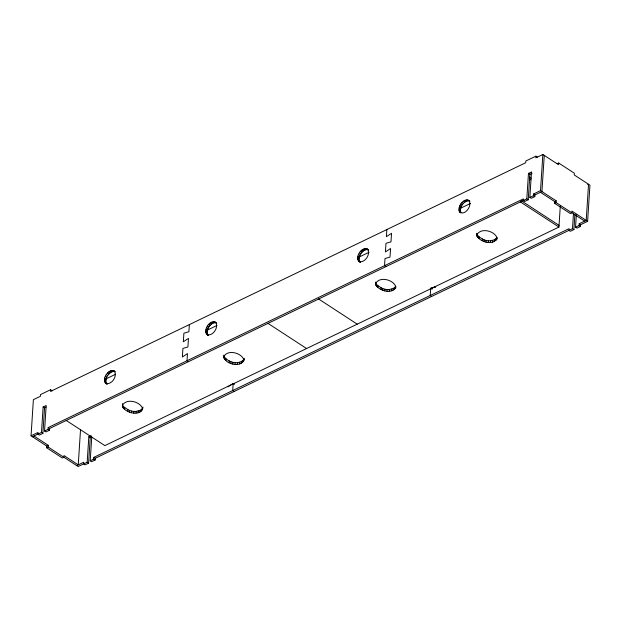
<?xml version="1.0" encoding="UTF-8"?>
<svg xmlns="http://www.w3.org/2000/svg" width="621" height="621" viewBox="0 0 621 621"><rect width="100%" height="100%" fill="white"/><g stroke="black" fill="none" stroke-linecap="round" stroke-linejoin="round"><path stroke-width="0.93" d="M80.528 429.67L78.254 464.873L63.979 455.558L63.862 457.273L48.174 447.042L48.283 445.327L46.761 446.064L31.05 435.818L33.387 399.668L40.396 396.291L40.505 394.583L50.635 389.709L52.024 390.951M46.07 407.143L44.549 407.873L42.903 433.373L39.356 435.08L37.943 434.157L38.052 432.449L31.05 435.818M37.943 434.157L41.491 432.449L43.136 406.957L46.179 405.49L44.526 430.99L45.938 431.913L49.486 430.206L49.595 428.49L48.182 427.574L48.073 429.282L44.526 430.99M63.862 457.273L62.348 458.003L46.653 447.772L46.761 446.064M50.635 389.709L50.518 391.416L525.715 162.725L525.832 161.01L535.954 156.135L537.367 157.059M91.753 436.928L90.239 437.658L88.586 463.157L87.173 462.234L88.826 436.742L91.101 435.647M90.216 460.774L93.755 459.066L93.872 457.359L95.285 458.275L95.168 459.99L91.629 461.698L90.216 460.774L91.737 437.168M122.531 406.926L122.43 403.929L122.531 406.926C126.203 413.439 141.735 416.893 142.838 407.097L142.356 410.046M123.315 408.152L123.424 406.445L122.64 405.21M124.627 409.247L124.736 407.539L123.424 406.445M127.763 411.296L127.872 409.581L124.736 407.539M129.502 412.189L129.61 410.473L127.872 409.581M131.551 412.81L131.66 411.094L129.61 410.473M133.779 413.12L133.888 411.405L131.66 411.094M136.022 413.097L136.131 411.381L140.09 410.372L142.465 408.339M138.141 412.748L138.25 411.032M139.973 412.088L140.09 410.372M141.417 411.164L141.526 409.456M189.358 324.597L188.9 331.73L183.894 333.213L183.342 341.775L188.466 338.391L187.915 346.953L182.908 348.435L182.357 356.997L187.48 353.613L187.022 360.747L188.435 361.663M243.634 361.298L244.123 358.348C243.215 368.882 222.916 364.55 223.707 355.181M223.808 358.177L223.917 356.462C228.031 362.299 238.41 365.451 243.743 359.59M224.6 359.404L224.709 357.696M225.904 360.506L226.013 358.791M229.04 362.548L229.157 360.84M230.779 363.44L230.896 361.725M232.836 364.061L232.945 362.346M234.583 384.314L233.17 383.398L232.712 390.531L234.117 391.447M235.056 364.372L235.165 362.656M237.307 364.348L237.416 362.633M239.419 363.999L239.527 362.284M241.258 363.339L241.367 361.624M242.695 362.416L242.803 360.708M375.519 283.774L375.627 282.066L375.728 285.055C379.656 291.086 392.177 294.641 395.934 286.941C393.613 279.59 379.26 275.887 375.519 283.774L375.728 285.055M376.52 286.281L376.629 284.573L375.837 283.339M377.824 287.383L377.933 285.668L376.629 284.573M380.96 289.425L381.077 287.717L377.933 285.668M382.699 290.317L382.815 288.602L381.077 287.717M386.86 229.537L386.417 236.686L391.54 233.294L390.989 241.856L385.967 243.331L385.431 251.909L390.562 248.516L390.004 257.078L384.981 258.553L384.539 265.703L385.952 266.619M384.756 290.939L384.865 289.223L382.815 288.602M386.976 291.249L387.093 289.533L384.865 289.223M389.227 291.226L389.336 289.51L393.287 288.501L395.662 286.467L395.554 288.175M391.339 290.876L391.447 289.161M393.178 290.217L393.287 288.501M394.614 289.301L394.723 287.585M430.687 288.354L435.694 286.863L430.663 288.338L430.229 295.487L431.642 296.403M476.796 235.025L476.905 233.317L477.013 236.306C480.933 242.337 493.454 245.893 497.211 238.192C494.89 230.841 480.538 227.139 476.796 235.025L477.013 236.306M477.797 237.532L477.906 235.825L477.122 234.591M479.102 238.635L479.218 236.919L477.906 235.825M482.245 240.676L482.354 238.969L479.218 236.919M483.984 241.569L484.093 239.853L482.354 238.969M486.033 242.19L486.142 240.474L484.093 239.853M488.261 242.5L488.37 240.785L486.142 240.474M490.505 242.477L490.613 240.762L494.572 239.753L496.947 237.719L496.831 239.434M492.616 242.128L492.732 240.412M494.456 241.468L494.572 239.753M495.9 240.552L496.008 238.837M532.15 173.212L529.876 174.307L528.223 199.799L524.683 201.507L523.27 200.591L523.379 198.875L48.182 427.574M523.27 200.591L526.818 198.883L528.463 173.383L531.498 171.924L529.853 197.416L531.265 198.34L534.813 196.632L534.922 194.924L541.923 191.547L544.26 155.397M529.853 197.416L533.4 195.716L533.509 194L540.511 190.631L556.206 200.862L556.098 202.57L571.786 212.801L571.902 211.093L587.613 221.332L589.95 185.182L574.239 174.936L574.347 173.228L558.652 162.997L557.138 163.727M535.954 156.135L535.845 157.85L542.855 154.474L558.543 164.705L558.652 162.997M540.511 190.631L542.855 154.474M571.786 212.801L570.272 213.531L554.576 203.3L554.685 201.592L540.41 192.277M66.129 420.378L104.856 445.622L558.931 227.069L560.305 206.056M574.891 214.478L573.913 229.591L572.5 228.668L573.478 213.554M587.613 221.332L580.604 224.709L580.495 226.417L576.948 228.124L575.543 227.201L576.335 214.928M575.543 227.201L579.082 225.501L579.191 223.785L586.201 220.416L588.537 184.266L587.66 184.685M104.965 382.497L107.161 384.283C99.849 380.479 109.117 366.421 115.49 371.8M106.377 383.421C104.507 378.344 108.962 371.49 114.419 371.366L113.006 370.442M206.242 333.749L208.446 335.534C201.126 331.73 210.395 317.673 216.768 323.052M207.655 334.672C205.784 329.596 210.24 322.741 215.697 322.617L214.284 321.694M358.162 260.626L360.366 262.411C353.046 258.608 362.315 244.55 368.688 249.929L366.204 248.571M359.575 261.55C357.704 256.473 362.159 249.619 367.616 249.495M468.583 200.273C472.985 205.046 464.974 216.519 459.47 211.893C457.072 206.389 464.205 196.616 469.996 201.196M459.47 211.893L460.883 212.817C459.012 207.74 463.468 200.886 468.917 200.762L467.504 199.838M122.314 405.645C126.055 397.758 140.416 401.461 142.729 408.812M223.599 356.896C227.34 349.01 241.693 352.712 244.006 360.064M228.047 386.782L233.17 383.398M105.143 379.291L115.638 374.238M206.545 330.488L217.032 325.435M358.635 257.28L369.122 252.235M460.029 208.477L470.516 203.432M32.463 436.734L38.688 433.737M49.595 428.49L523.922 200.218M554.685 201.592L556.206 200.862M46.653 447.772L48.174 447.042M554.576 203.3L556.098 202.57M76.74 465.603L83.742 462.234L83.633 463.941L85.046 464.865L88.586 463.157M93.872 457.359L569.069 228.66L568.952 230.375L570.365 231.291L573.913 229.591M87.173 462.234L78.145 466.526L64.041 457.328M95.285 458.275L572.5 228.668M488.37 240.785L490.613 240.762M387.093 289.533L389.336 289.51M133.888 411.405L136.131 411.381M358.954 261.488C364.907 263.467 371.234 253.779 367.275 249.005M207.034 334.61C212.987 336.59 219.314 326.902 215.355 322.128M105.749 383.359C111.71 385.338 118.037 375.651 114.078 370.877M528.463 173.383L529.876 174.307M529.457 177.117L531.071 178.173M529.348 178.832L530.963 179.88M571.972 212.856L584.679 221.146M533.509 194L534.922 194.924M579.191 223.785L580.604 224.709M533.4 195.716L534.813 196.632M579.082 225.501L580.495 226.417M526.818 198.883L528.223 199.799M521.221 200.699L559.055 225.369M520.204 201.817L558.931 227.069M466.224 199.861L467.636 200.777M464.818 200.335L466.231 201.251M463.382 201.227L464.795 202.143M462.024 202.477L463.437 203.401M460.821 204.006L462.234 204.93M459.866 205.714L461.279 206.63M459.222 207.468L460.635 208.384M458.935 209.153L460.347 210.077M459.012 210.666L460.425 211.59M430.663 288.338L432.1 289.27M364.923 248.594L366.336 249.51M363.518 249.068L364.931 249.984M362.082 249.96L363.495 250.876M360.716 251.21L362.128 252.134M359.52 252.739L360.933 253.663M358.565 254.447L359.978 255.363M357.921 256.201L359.334 257.117M357.626 257.886L359.039 258.81M357.712 259.399L359.124 260.323M318.488 298.911L357.23 324.17M267.845 323.285L306.588 348.544M213.003 321.717L214.416 322.633M211.59 322.19L213.003 323.106M210.162 323.083L211.575 323.999M208.796 324.333L210.209 325.257M207.6 325.862L209.013 326.786M206.646 327.562L208.058 328.486M206.001 329.324L207.414 330.24M205.706 331.009L207.119 331.932M205.792 332.522L207.204 333.446M111.718 370.465L113.131 371.381M110.313 370.939L111.726 371.855M108.877 371.832L110.29 372.747M107.518 373.081L108.931 374.005M106.315 374.61L107.728 375.534M105.36 376.31L106.773 377.234M104.716 378.073L106.129 378.989M104.429 379.757L105.842 380.681M104.514 381.271L105.927 382.194M43.136 406.957L44.549 407.873M88.826 436.742L90.239 437.658M48.073 429.282L49.486 430.206M93.755 459.066L95.168 459.99M41.491 432.449L42.903 433.373M33.984 436.004L48.283 445.327"/></g></svg>
